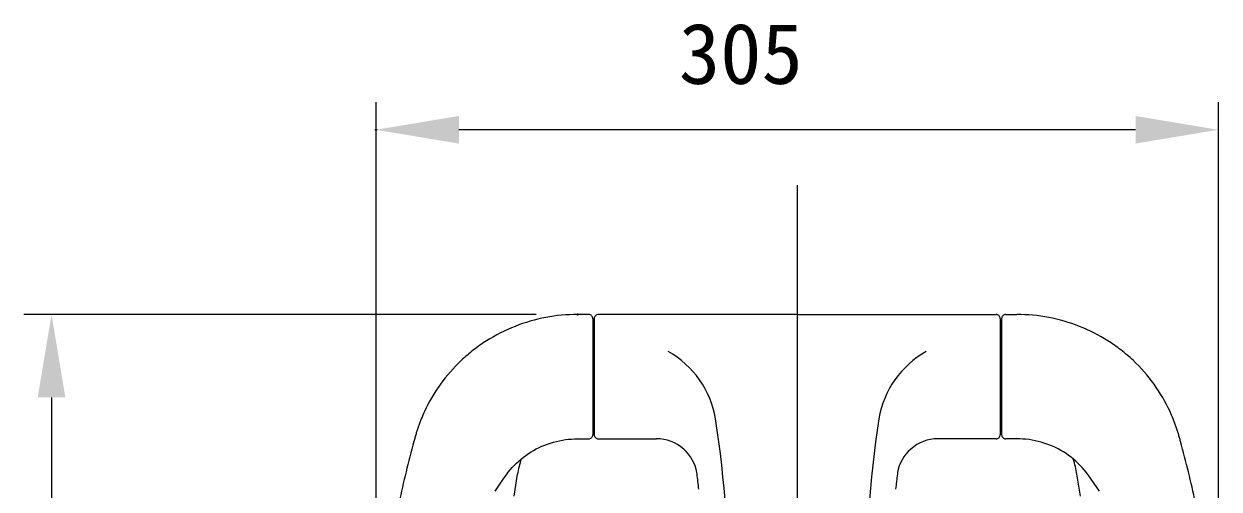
# Model space of a CAD drawing. Units: millimetres, scale not verified. Extents: x -203 to 203, y -143 to 143.
# Drawn here: x -171 to -127.73, y -3.01 to 13.83 of the extents above; entities that cross this region are included whole.
import ezdxf
from ezdxf.enums import TextEntityAlignment as Align

# ---------------------------------------------------------------- set-up
doc = ezdxf.new("R2010")
doc.units = ezdxf.units.MM
doc.header["$LTSCALE"] = 0.25
doc.header["$PDMODE"] = 32
doc.header["$PDSIZE"] = 0.05
doc.layers.add('0-1_ﾃﾞﾌｫﾙﾄ', color=7, linetype='Continuous', lineweight=18)
doc.layers.add('0-2_DEFPOINTS', color=7, linetype='Continuous')
doc.styles.add('ＭＳ ゴシック', font='')
doc.styles.get('ＭＳ ゴシック').set_extended_font_data('MS Gothic')

# ---------------------------------------------------------------- blocks, each defined once
blk = doc.blocks.new('D44')
at = {"layer": '0-1_ﾃﾞﾌｫﾙﾄ', "lineweight": 25}
for p, q in [((57.55, 151.8139), (39, 151.8139)), ((40, 148.814), (40, 57.4998))]:
    blk.add_line(p, q, dxfattribs=at)
at = {"layer": '0-1_ﾃﾞﾌｫﾙﾄ'}
blk.add_solid([(40.5, 148.814), (39.5, 148.814), (40, 151.8139)], dxfattribs=at)
at = {"layer": '0-2_DEFPOINTS'}
blk.add_point((59.05, 151.8139), dxfattribs=at)
blk = doc.blocks.new('D46')
at = {"layer": '0-1_ﾃﾞﾌｫﾙﾄ', "lineweight": 25}
for p, q in [((51.75, 138.5107), (51.75, 159.5)), ((82.2499, 138.5107), (82.2499, 159.5)), ((79.2501, 158.5), (54.7498, 158.5))]:
    blk.add_line(p, q, dxfattribs=at)
at = {"layer": '0-1_ﾃﾞﾌｫﾙﾄ'}
for points in [[(54.7498, 159), (54.7498, 158), (51.75, 158.5)], [(79.2501, 158), (79.2501, 159), (82.2499, 158.5)]]:
    blk.add_solid(points, dxfattribs=at)
at = {"layer": '0-2_DEFPOINTS'}
for p in [(51.75, 158.5), (51.75, 137.0107), (82.2499, 137.0107)]:
    blk.add_point(p, dxfattribs=at)
at = {"layer": '0-1_ﾃﾞﾌｫﾙﾄ', "style": 'ＭＳ ゴシック'}
blk.add_text('305', height=2.199, dxfattribs=at).set_placement((62.7142, 159.5), align=Align.BOTTOM_LEFT)

msp = doc.modelspace()

# ---------------------------------------------------------------- linework, layer by layer
at = {"layer": '0-1_ﾃﾞﾌｫﾙﾄ'}
for p, q in [((-143, 8), (-143, -96)), ((-150.55, 3.3139), (-150.95, 3.3139)), ((-150.4, 3.1638), (-150.4, -1.0361)), ((-150.35, 3.1639), (-150.35, 3.1632)), ((-150.35, 3.1632), (-150.35, 3.1619)), ((-150.35, 3.1619), (-150.35, 3.1616)), ((-150.35, 3.1616), (-150.35, 3.1608)), ((-150.35, 3.1608), (-150.35, -1.0362)), ((-150.35, 3.1608), (-150.35, 3.1576)), ((-150.35, 3.1007), (-150.35, 3.0999)), ((-143, 3.3139), (-150.2, 3.3139)), ((-143, 3.3139), (-135.8, 3.3139)), ((-135.65, 3.1639), (-135.65, 3.1632)), ((-135.65, 3.1632), (-135.65, 3.1619)), ((-135.65, 3.1619), (-135.65, 3.1616)), ((-135.65, 3.1616), (-135.65, 3.1608)), ((-135.65, 3.1608), (-135.65, 3.1576)), ((-135.65, 3.1608), (-135.65, -1.0362)), ((-135.65, 3.1007), (-135.65, 3.0999)), ((-135.6, 3.1638), (-135.6, -1.0361)), ((-135.45, 3.3139), (-135.05, 3.3139)), ((-151.8281, -1.3063), (-151.7206, -1.278)), ((-151.7206, -1.278), (-151.6122, -1.2534)), ((-151.6122, -1.2534), (-151.5031, -1.2326)), ((-151.5031, -1.2326), (-151.3932, -1.2156)), ((-151.3932, -1.2156), (-151.2829, -1.2025)), ((-151.2829, -1.2025), (-151.1721, -1.1932)), ((-151.1721, -1.1932), (-151.0611, -1.1877)), ((-151.0611, -1.1877), (-150.95, -1.1861)), ((-150.95, -1.1461), (-150.95, -1.1466)), ((-150.95, -1.1512), (-150.95, -1.1517)), ((-150.95, -1.1559), (-150.95, -1.1564)), ((-150.95, -1.1822), (-150.95, -1.1829)), ((-150.95, -1.1851), (-150.95, -1.1851)), ((-150.95, -1.1862), (-150.55, -1.1862)), ((-150.2, -1.1861), (-148.0956, -1.1861)), ((-135.8, -1.1861), (-137.9044, -1.1861)), ((-135.05, -1.1862), (-135.45, -1.1862)), ((-135.05, -1.1461), (-135.05, -1.1466)), ((-135.05, -1.1512), (-135.05, -1.1517)), ((-135.05, -1.1559), (-135.05, -1.1564)), ((-135.05, -1.1822), (-135.05, -1.1829)), ((-135.05, -1.1851), (-135.05, -1.1851)), ((-134.9389, -1.1877), (-135.05, -1.1861)), ((-134.8279, -1.1932), (-134.9389, -1.1877)), ((-134.7171, -1.2025), (-134.8279, -1.1932)), ((-134.6068, -1.2156), (-134.7171, -1.2025)), ((-134.4969, -1.2326), (-134.6068, -1.2156)), ((-134.3878, -1.2534), (-134.4969, -1.2326)), ((-134.2794, -1.278), (-134.3878, -1.2534)), ((-134.1719, -1.3063), (-134.2794, -1.278)), ((-152.8241, -1.7867), (-152.7328, -1.7234)), ((-152.7328, -1.7234), (-152.6393, -1.6633)), ((-152.6393, -1.6633), (-152.5437, -1.6065)), ((-152.5437, -1.6065), (-152.4463, -1.5531)), ((-152.4463, -1.5531), (-152.347, -1.5031)), ((-152.347, -1.5031), (-152.2461, -1.4565)), ((-152.2461, -1.4565), (-152.1436, -1.4136)), ((-152.1436, -1.4136), (-152.0397, -1.3742)), ((-152.0397, -1.3742), (-151.9345, -1.3384)), ((-151.9345, -1.3384), (-151.8281, -1.3063)), ((-134.0655, -1.3384), (-134.1719, -1.3063)), ((-133.9603, -1.3742), (-134.0655, -1.3384)), ((-133.8564, -1.4136), (-133.9603, -1.3742)), ((-133.7539, -1.4565), (-133.8564, -1.4136)), ((-133.653, -1.5031), (-133.7539, -1.4565)), ((-133.5537, -1.5531), (-133.653, -1.5031)), ((-133.4563, -1.6065), (-133.5537, -1.5531)), ((-133.3607, -1.6633), (-133.4563, -1.6065)), ((-133.2672, -1.7234), (-133.3607, -1.6633)), ((-133.1759, -1.7867), (-133.2672, -1.7234)), ((-153.3211, -2.2295), (-153.2449, -2.1486)), ((-153.2449, -2.1486), (-153.1658, -2.0704)), ((-153.1658, -2.0704), (-153.0842, -1.9951)), ((-153.0842, -1.9951), (-152.9999, -1.9226)), ((-152.9999, -1.9226), (-152.9132, -1.8531)), ((-152.9132, -1.8531), (-152.8241, -1.7867)), ((-133.0868, -1.8531), (-133.1759, -1.7867)), ((-133.0001, -1.9226), (-133.0868, -1.8531)), ((-132.9158, -1.9951), (-133.0001, -1.9226)), ((-132.8342, -2.0704), (-132.9158, -1.9951)), ((-132.7551, -2.1486), (-132.8342, -2.0704)), ((-132.6789, -2.2295), (-132.7551, -2.1486)), ((-153.6471, -2.6485), (-153.5323, -2.4873)), ((-153.5323, -2.4873), (-153.4649, -2.3989)), ((-153.4649, -2.3989), (-153.3945, -2.3129)), ((-153.3945, -2.3129), (-153.3211, -2.2295)), ((-153.2534, -3.266), (-153.1262, -2.4709)), ((-132.7466, -3.266), (-132.8738, -2.4709)), ((-132.6055, -2.3129), (-132.6789, -2.2295)), ((-132.5351, -2.3989), (-132.6055, -2.3129)), ((-132.4677, -2.4873), (-132.5351, -2.3989)), ((-132.3529, -2.6485), (-132.4677, -2.4873)), ((-153.9396, -3.0818), (-153.6471, -2.6485)), ((-132.0604, -3.0818), (-132.3529, -2.6485))]:
    msp.add_line(p, q, dxfattribs=at)
for centre, radius, start, end in [((-150.9541, -2.8616), 6.1751, 100.73405, 111.49353), ((-150.95, -2.8851), 6.1989, 89.9997, 100.73045), ((-150.55, 3.1638), 0.15, 0.00035, 90.00043), ((-150.2, 3.1639), 0.15, 90.00006, 180.00025), ((-135.8, 3.1639), 0.15, 359.99975, 89.99994), ((-135.45, 3.1638), 0.15, 89.99957, 179.99965), ((-135.05, -2.8851), 6.1989, 79.26955, 90.0003), ((-135.0459, -2.8616), 6.1751, 68.50647, 79.26595), ((-150.9702, -2.8193), 6.1299, 111.49811, 122.31578), ((-135.0298, -2.8193), 6.1299, 57.68422, 68.50189), ((-150.9912, -2.7843), 6.089, 122.3255, 127.76122), ((-135.0088, -2.7843), 6.089, 52.23878, 57.6745), ((-150.9932, -2.7794), 6.0839, 130.49168, 133.20818), ((-151.004, -2.7671), 6.0675, 127.76444, 130.48954), ((-149.3562, -1.0414), 3.4508, 9.60074, 60.83775), ((-136.6438, -1.0414), 3.4508, 119.16225, 170.39926), ((-134.996, -2.7671), 6.0675, 49.51046, 52.23556), ((-135.0068, -2.7794), 6.0839, 46.79182, 49.50832), ((-151.0275, -2.744), 6.0346, 133.20135, 144.13853), ((-134.9725, -2.744), 6.0346, 35.86147, 46.79865), ((-151.0807, -2.7046), 5.9684, 144.14549, 155.1876), ((-134.9193, -2.7046), 5.9684, 24.8124, 35.85451), ((-151.104, -2.6926), 5.9423, 155.19889, 157.97262), ((-134.896, -2.6926), 5.9423, 22.02738, 24.80111), ((-151.1206, -2.686), 5.9245, 160.75521, 162.1485), ((-151.1191, -2.6865), 5.926, 159.36358, 160.75579), ((-151.1151, -2.6879), 5.9302, 157.97365, 159.36396), ((-189.435, -7.0049), 43.9702, 359.76682, 8.55243), ((-96.565, -7.0049), 43.9702, 171.44757, 180.23318), ((-134.8849, -2.6879), 5.9302, 20.63604, 22.02635), ((-134.8809, -2.6865), 5.926, 19.24421, 20.63642), ((-134.8794, -2.686), 5.9245, 17.8515, 19.24479), ((-119.7714, -11.4698), 38.481, 164.6496, 166.34678), ((-122.3336, -10.7627), 35.823, 164.42733, 164.65534), ((-148.4303, -3.4606), 8.724, 163.66917, 164.61211), ((-150.7083, -2.8116), 6.3554, 162.85958, 163.50923), ((-151.0815, -2.6985), 5.9655, 162.14976, 162.84178), ((-150.55, -1.0361), 0.15, 269.99957, 359.99965), ((-150.2, -1.0362), 0.15, 179.99452, 270.00516), ((-148.0914, -2.6727), 1.4858, 48.73241, 90.16202), ((-137.9086, -2.6727), 1.4858, 89.83798, 131.26759), ((-135.8, -1.0362), 0.15, 269.99484, 0.00548), ((-135.45, -1.0361), 0.15, 180.00035, 270.00043), ((-134.9185, -2.6985), 5.9655, 17.15822, 17.85024), ((-135.2917, -2.8116), 6.3554, 16.49077, 17.14042), ((-137.5697, -3.4606), 8.724, 15.38789, 16.33083), ((-163.6664, -10.7627), 35.823, 15.34466, 15.57267), ((-166.2286, -11.4698), 38.481, 13.65322, 15.3504), ((-148.0683, -2.6529), 1.4557, 9.57934, 48.90183), ((-137.9317, -2.6529), 1.4557, 131.09817, 170.42066), ((-148.9465, -3.1577), 4.2355, 162.98318, 170.66861), ((-137.0535, -3.1577), 4.2355, 9.33139, 17.01682), ((-119.8478, -11.4515), 38.4023, 166.34641, 169.74655), ((-147.857, -2.606), 1.2396, 7.08522, 9.06703), ((-192.5591, -7.9442), 46.2593, 6.12817, 6.81032), ((-93.4409, -7.9442), 46.2593, 173.18968, 173.87183), ((-138.143, -2.606), 1.2396, 170.93297, 172.91478), ((-166.1522, -11.4515), 38.4023, 10.25345, 13.65359)]:
    msp.add_arc(centre, radius, start, end, dxfattribs=at)

# ---------------------------------------------------------------- block references
for name in ['D46', 'D44']:
    msp.add_blockref(name, (-210, -148.5), dxfattribs=at)

doc.saveas('drawing.dxf')
